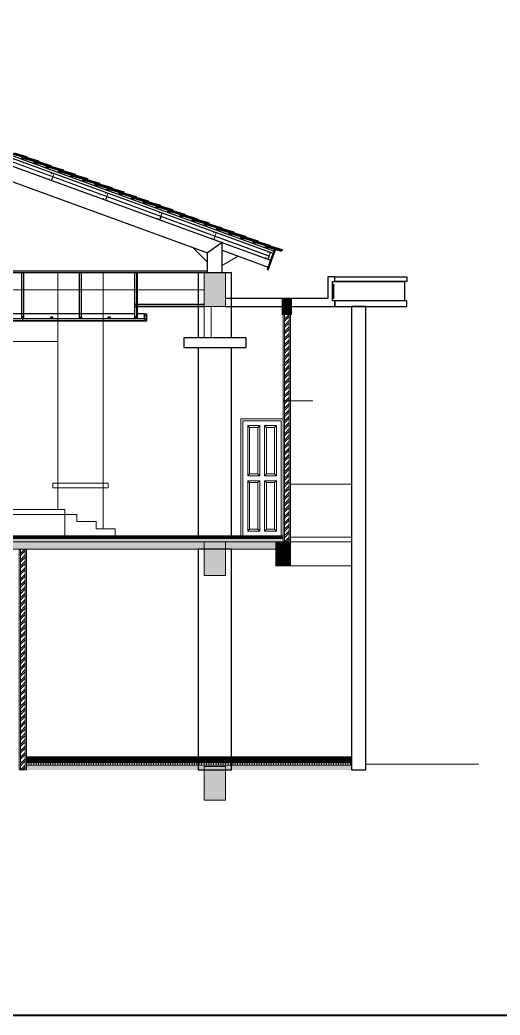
# Model space of a CAD drawing. Header units: inches. Extents: x 249 to 1192, y -18 to 440.
# Drawn here: x 718.8 to 728.81, y 226.49 to 247.2 of the extents above; entities that cross this region are included whole.
import ezdxf
from ezdxf.enums import TextEntityAlignment as Align

# ---------------------------------------------------------------- set-up
doc = ezdxf.new("R2010")
doc.units = ezdxf.units.IN
doc.header["$MEASUREMENT"] = 0
for name, color, linetype, lineweight in [('ARSIR BETON', 8, 'Continuous', 0), ('ARSIR KERAMIK', 66, 'Continuous', 25), ('ARSIR WARNA', 66, 'Continuous', 0), ('BALOK', 3, 'Continuous', 20), ('BESI', 201, 'Continuous', 0), ('DINDING', 6, 'Continuous', 0), ('DINDING2', 137, 'Continuous', 20), ('GRS KOP', 1, 'Continuous', 40), ('KOP', 7, 'Continuous', 20), ('KUSEN', 16, 'Continuous', 15), ('lan', 7, 'Continuous', 15), ('LANTAI', 135, 'Continuous', 9)]:
    doc.layers.add(name, color=color, linetype=linetype, lineweight=lineweight)
for name, color, linetype in [('ARSIR DINDING', 64, 'Continuous'), ('ATAP', 123, 'Continuous'), ('KOLOM', 5, 'Continuous'), ('PLAFOND', 42, 'Continuous')]:
    doc.layers.add(name, color=color, linetype=linetype)
doc.styles.get("Standard").update_dxf_attribs({"font": 'arial.ttf'})
doc.linetypes.add('BATTING', pattern='A,0.0001,-0.1,[134,ltypeshp.shx,S=0.1,R=0,X=-0.1,Y=0],-0.2,[134,ltypeshp.shx,S=0.1,R=180,X=0.1,Y=0],-0.1', length=0.4001)
pattern_1 = [(45, (689.2115947, 236.187168), (-0.0044194174, 0.0044194174), []), (135, (689.2115947, 236.187168), (-0.0044194174, -0.0044194174), [])]

# ---------------------------------------------------------------- blocks, each defined once
blk = doc.blocks.new('B1')
at = {"layer": 'ARSIR BETON'}
blk.add_hatch(color=256, dxfattribs=at).paths.add_polyline_path([(364.645, 149.933), (364.195, 149.933), (364.195, 149.233), (364.645, 149.233)])
at = {"layer": 'BALOK'}
blk.add_lwpolyline([(364.195, 149.933), (364.645, 149.933), (364.645, 149.233), (364.195, 149.233)], close=True, dxfattribs=at)
blk = doc.blocks.new('KOP-ARS')
at = {"layer": 'GRS KOP'}
blk.add_line((1, 1), (83, 1), dxfattribs=at)
at = {"layer": 'KOP'}
for tag, height, p in [('SUKMA', 0.2, (78, 9.9)), ('1:100', 0.25, (81.3, 5.5)), ('1:100', 0.25, (81.3, 4.9)), ('1:100', 0.25, (81.3, 4.3)), ('AR-01', 0.35, (78.15, 2.7)), ('10', 0.35, (81.3, 2.7)), ('2012', 0.35, (81.3, 1.7))]:
    blk.add_attdef(tag, text='', height=height, dxfattribs=at).set_placement(p, align=Align.MIDDLE)
for p in [(73.7, 5.325), (73.7, 4.725), (73.7, 4.125)]:
    blk.add_attdef('-', p, '', height=0.35, dxfattribs=at)

msp = doc.modelspace()

# ---------------------------------------------------------------- hatches: boundary and pattern name
at = {"layer": 'ARSIR BETON'}
h = msp.add_hatch(dxfattribs=at)
h.set_pattern_fill('ANSI37', color=256, scale=0.033333, style=0)
h.set_pattern_definition([(45, (700.978603, 241.307168), (-0.00294627825, 0.00294627825), []), (135, (700.978603, 241.307168), (-0.00294627825, -0.00294627825), [])])
h.paths.add_polyline_path([(724.4616, 241.4072), (724.4616, 241.0738), (724.2616, 241.0738), (724.2616, 241.4072)])
h = msp.add_hatch(dxfattribs=at)
h.set_pattern_fill('ANSI37', color=256, scale=0.05, style=0)
h.set_pattern_definition(pattern_1)
h.paths.add_polyline_path([(724.4361, 236.1872), (689.3116, 236.1872), (689.3116, 236.3372), (724.4361, 236.3372)])
h = msp.add_hatch(dxfattribs=at)
h.set_pattern_fill('ANSI37', color=256, scale=0.05, style=0)
h.set_pattern_definition(pattern_1)
h.paths.add_polyline_path([(724.4361, 236.3372), (724.4361, 235.8372), (724.1361, 235.8372), (724.1361, 236.3372)])
h = msp.add_hatch(dxfattribs=at)
h.set_pattern_fill('ANSI37', color=256, scale=0.05, style=0)
h.set_pattern_definition(pattern_1)
h.paths.add_polyline_path([(724.4361, 236.3372), (724.4361, 235.8372), (724.1361, 235.8372), (724.1361, 236.3372)])
h = msp.add_hatch(dxfattribs=at)
h.set_pattern_fill('ANSI37', color=256, scale=0.05, style=0)
h.set_pattern_definition([(45, (718.9365947, 231.742168), (-0.0044194174, 0.0044194174), []), (135, (718.9365947, 231.742168), (-0.0044194174, -0.0044194174), [])])
h.paths.add_polyline_path([(722.5116, 231.7422), (722.5116, 231.8222), (718.9366, 231.8222), (718.9366, 231.7422)])
h.paths.add_polyline_path([(722.5116, 231.8222), (722.5116, 231.7422), (723.2116, 231.7422), (723.2116, 231.8222)])
h.paths.add_polyline_path([(725.7111, 231.7422), (725.7111, 231.8222), (723.2116, 231.8222), (723.2116, 231.7422)])
h = msp.add_hatch(dxfattribs=at)
h.set_pattern_fill('_USER', color=256, scale=0.05, angle=90, style=0, pattern_type=0)
h.set_pattern_definition([(90, (718.936595, 231.69217), (-0.05, 3e-18), [])])
h.paths.add_polyline_path([(722.5116, 231.6922), (722.5116, 231.7422), (718.9366, 231.7422), (718.9366, 231.6922)])
h.paths.add_polyline_path([(722.5116, 231.7422), (722.5116, 231.6922), (723.2116, 231.6922), (723.2116, 231.7422)])
h.paths.add_polyline_path([(725.7111, 231.6922), (725.7111, 231.7422), (723.2116, 231.7422), (723.2116, 231.6922)])
at = {"layer": 'ARSIR DINDING'}
h = msp.add_hatch(dxfattribs=at)
h.set_pattern_fill('ANSI32', color=256, scale=0.25, style=0)
h.set_pattern_definition([(45, (724.31108, 236.33717), (-0.0662913, 0.0662913), []), (45, (724.35528, 236.33717), (-0.0662913, 0.0662913), [])])
h.paths.add_polyline_path([(724.3111, 236.3372), (724.4111, 236.3372), (724.4111, 241.0738), (724.3111, 241.0738)])
h = msp.add_hatch(dxfattribs=at)
h.set_pattern_fill('ANSI32', color=256, scale=0.25, style=0)
h.set_pattern_definition([(45, (718.81159, 231.59217), (-0.0662913, 0.0662913), []), (45, (718.85579, 231.59217), (-0.0662913, 0.0662913), [])])
h.paths.add_polyline_path([(718.8116, 236.1872), (718.9116, 236.1872), (718.9116, 231.5922), (718.8116, 231.5922)])
at = {"layer": 'ARSIR WARNA'}
h = msp.add_hatch(dxfattribs=at)
h.set_pattern_fill('AR-SAND', color=256, scale=0.025, style=0)
h.set_pattern_definition([(37.5, (694.961595, 236.33717), (-0.001574834, 0.048170594), [0, -0.038, 0, -0.0425, 0, -0.040625]), (7.5, (694.961595, 236.33717), (0.04424442, 0.07055365), [0, -0.0205, 0, -0.03425, 0, -0.013125]), (327.5, (694.930845, 236.33717), (0.077853547, 0.000141476), [0, -0.0125, 0, -0.045, 0, -0.05875]), (317.5, (694.930845, 236.33717), (0.07515317, 0.02194189), [0, -0.00625, 0, -0.0295, 0, -0.03375])])
h.paths.add_polyline_path([(697.7866, 236.3872), (694.9616, 236.3872), (694.9616, 236.3372), (697.7866, 236.3372)])
h.paths.add_polyline_path([(698.5121, 236.4122), (697.9366, 236.4122), (697.9366, 236.3372), (698.5121, 236.3372)])
h.paths.add_polyline_path([(699.2121, 236.4122), (698.5121, 236.4122), (698.5121, 236.3372), (699.2121, 236.3372)])
h.paths.add_polyline_path([(706.5121, 236.4122), (699.2121, 236.4122), (699.2121, 236.3372), (706.5121, 236.3372)])
h.paths.add_polyline_path([(707.2121, 236.4122), (706.5121, 236.4122), (706.5121, 236.3372), (707.2121, 236.3372)])
h.paths.add_polyline_path([(714.5121, 236.4122), (707.2121, 236.4122), (707.2121, 236.3372), (714.5121, 236.3372)])
h.paths.add_polyline_path([(715.2121, 236.4122), (714.5121, 236.4122), (714.5121, 236.3372), (715.2121, 236.3372)])
h.paths.add_polyline_path([(718.7866, 236.4122), (715.2121, 236.4122), (715.2121, 236.3372), (718.7866, 236.3372)])
h.paths.add_polyline_path([(718.9366, 236.4122), (718.7866, 236.4122), (718.7866, 236.3372), (718.9366, 236.3372)])
h.paths.add_polyline_path([(722.5121, 236.4122), (718.9366, 236.4122), (718.9366, 236.3372), (722.5121, 236.3372)])
h.paths.add_polyline_path([(723.2116, 236.4122), (722.5121, 236.4122), (722.5121, 236.3372), (723.2116, 236.3372)])
h.paths.add_polyline_path([(724.2861, 236.4122), (723.2116, 236.4122), (723.2116, 236.3372), (724.2861, 236.3372)])
h = msp.add_hatch(dxfattribs=at)
h.set_pattern_fill('AR-SAND', color=256, scale=0.025, style=0)
h.set_pattern_definition([(37.5, (690.312107, 231.59217), (-0.001574834, 0.048170594), [0, -0.038, 0, -0.0425, 0, -0.040625]), (7.5, (690.31211, 231.59217), (0.04424442, 0.07055365), [0, -0.0205, 0, -0.03425, 0, -0.013125]), (327.5, (690.281357, 231.59217), (0.077853547, 0.000141476), [0, -0.0125, 0, -0.045, 0, -0.05875]), (317.5, (690.28136, 231.59217), (0.07515317, 0.02194189), [0, -0.00625, 0, -0.0295, 0, -0.03375])])
h.paths.add_polyline_path([(716.8366, 231.8922), (698.9366, 231.8922), (698.9366, 231.7922), (716.8366, 231.7922)])
h.paths.add_polyline_path([(725.7111, 231.6922), (718.9366, 231.6922), (718.9366, 231.5922), (725.7111, 231.5922)])
h.paths.add_polyline_path([(698.7866, 231.8422), (690.3121, 231.8422), (690.3121, 231.7422), (698.7866, 231.7422)])

# ---------------------------------------------------------------- linework, layer by layer
at = {"layer": 'ARSIR BETON'}
msp.add_lwpolyline([(718.9366, 231.6922), (725.7111, 231.6922)], dxfattribs=at)
at = {"layer": 'ARSIR KERAMIK', "linetype": 'BATTING', "ltscale": 0.05}
msp.add_lwpolyline([(697.9366, 236.4322), (724.2861, 236.4322)], dxfattribs=at)
at = {"layer": 'ARSIR KERAMIK', "linetype": 'BATTING', "ltscale": 0.035}
msp.add_lwpolyline([(718.9366, 231.8372), (725.7111, 231.8372)], dxfattribs=at)
at = {"layer": 'ATAP'}
for p, q in [((718.9296, 244.3379), (718.5943, 244.4383)), ((719.1833, 244.2456), (718.848, 244.346)), ((719.4369, 244.1533), (719.1016, 244.2537)), ((719.6905, 244.061), (719.3552, 244.1613)), ((719.9441, 243.9687), (719.6088, 244.069)), ((720.1977, 243.8764), (719.8624, 243.9767)), ((720.4513, 243.7841), (720.116, 243.8844)), ((720.705, 243.6918), (720.3697, 243.7921)), ((720.9586, 243.5994), (720.6233, 243.6998)), ((721.2122, 243.5071), (720.8769, 243.6075)), ((721.4662, 243.4155), (721.1309, 243.5158)), ((721.7197, 243.3229), (721.3844, 243.4233)), ((721.9735, 243.2313), (721.6382, 243.3317)), ((722.2272, 243.1395), (721.8919, 243.2398)), ((722.4807, 243.0469), (722.1454, 243.1472)), ((722.7343, 242.9542), (722.3989, 243.0546)), ((722.9878, 242.8616), (722.6525, 242.962)), ((723.2413, 242.769), (722.906, 242.8693)), ((723.4948, 242.6763), (723.1595, 242.7767)), ((723.7486, 242.5847), (723.4133, 242.685)), ((724.0021, 242.492), (723.6668, 242.5924)), ((724.2556, 242.3994), (723.9203, 242.4998))]:
    msp.add_line(p, q, dxfattribs=at)
for points in [[(724.0918, 242.3893), (710.8613, 247.2048)], [(724.0744, 242.3414), (710.8613, 247.1506)], [(710.8613, 246.9908), (724.0231, 242.2004)], [(710.8613, 246.6716), (722.7113, 242.3586)], [(718.6786, 244.4391), (718.9368, 244.3619), (718.9253, 244.3235), (718.5996, 244.421), (718.5967, 244.4115), (718.5872, 244.4143), (718.5943, 244.4383)], [(718.8401, 244.3008), (718.8551, 244.3273), (718.8833, 244.317), (718.8777, 244.2871)], [(718.9323, 244.3468), (719.1904, 244.2696), (719.179, 244.2312), (718.8532, 244.3287), (718.8504, 244.3191), (718.8408, 244.322), (718.848, 244.346)], [(719.1859, 244.2545), (719.444, 244.1772), (719.4326, 244.1389), (719.1068, 244.2364), (719.104, 244.2268), (719.0944, 244.2297), (719.1016, 244.2537)], [(719.0937, 244.2085), (719.1087, 244.235), (719.1369, 244.2247), (719.1313, 244.1948)], [(719.3473, 244.1162), (719.3623, 244.1427), (719.3905, 244.1324), (719.3849, 244.1025)], [(719.4395, 244.1622), (719.6977, 244.0849), (719.6862, 244.0466), (719.3605, 244.1441), (719.3576, 244.1345), (719.348, 244.1374), (719.3552, 244.1613)], [(719.601, 244.0239), (719.6159, 244.0504), (719.6441, 244.0401), (719.6385, 244.0102)], [(719.6931, 244.0699), (719.9513, 243.9926), (719.9398, 243.9543), (719.6141, 244.0518), (719.6112, 244.0422), (719.6016, 244.0451), (719.6088, 244.069)], [(719.8546, 243.9316), (719.8696, 243.9581), (719.8977, 243.9478), (719.8921, 243.9179)], [(719.9467, 243.9776), (720.2049, 243.9003), (720.1934, 243.862), (719.8677, 243.9595), (719.8648, 243.9499), (719.8553, 243.9528), (719.8624, 243.9767)], [(720.1082, 243.8393), (720.1232, 243.8657), (720.1514, 243.8555), (720.1458, 243.8256)], [(720.2003, 243.8853), (720.4585, 243.808), (720.447, 243.7697), (720.1213, 243.8672), (720.1185, 243.8576), (720.1089, 243.8605), (720.116, 243.8844)], [(720.3618, 243.747), (720.3768, 243.7734), (720.405, 243.7631), (720.3994, 243.7332)], [(720.454, 243.793), (720.7121, 243.7157), (720.7007, 243.6774), (720.3749, 243.7749), (720.3721, 243.7653), (720.3625, 243.7682), (720.3697, 243.7921)], [(720.6154, 243.6547), (720.6304, 243.6811), (720.6586, 243.6708), (720.653, 243.6409)], [(720.7076, 243.7007), (720.9657, 243.6234), (720.9543, 243.5851), (720.6286, 243.6826), (720.6257, 243.673), (720.6161, 243.6758), (720.6233, 243.6998)], [(720.869, 243.5624), (720.884, 243.5888), (720.9122, 243.5785), (720.9066, 243.5486)], [(720.9612, 243.6084), (721.2194, 243.5311), (721.2079, 243.4928), (720.8822, 243.5903), (720.8793, 243.5807), (720.8697, 243.5835), (720.8769, 243.6075)], [(721.123, 243.4707), (721.138, 243.4971), (721.1662, 243.4869), (721.1606, 243.457)], [(721.2149, 243.5158), (721.4731, 243.4385), (721.4616, 243.4002), (721.1359, 243.4977), (721.133, 243.4881), (721.1234, 243.491), (721.1306, 243.5149)], [(721.4687, 243.4242), (721.7269, 243.3469), (721.7154, 243.3086), (721.3897, 243.4061), (721.3868, 243.3965), (721.3772, 243.3993), (721.3844, 243.4233)], [(721.3765, 243.3782), (721.3915, 243.4046), (721.4197, 243.3943), (721.4141, 243.3644)], [(721.6304, 243.2865), (721.6453, 243.313), (721.6735, 243.3027), (721.6679, 243.2728)], [(721.7225, 243.3325), (721.9807, 243.2553), (721.9692, 243.2169), (721.6435, 243.3144), (721.6406, 243.3049), (721.631, 243.3077), (721.6382, 243.3317)], [(721.8841, 243.1947), (721.8991, 243.2212), (721.9273, 243.2109), (721.9217, 243.181)], [(721.9763, 243.2407), (722.2344, 243.1634), (722.2229, 243.1251), (721.8972, 243.2226), (721.8944, 243.213), (721.8848, 243.2159), (721.8919, 243.2398)], [(722.1376, 243.1021), (722.1526, 243.1285), (722.1808, 243.1182), (722.1752, 243.0884)], [(722.2298, 243.1481), (722.4879, 243.0708), (722.4764, 243.0325), (722.1507, 243.13), (722.1479, 243.1204), (722.1383, 243.1233), (722.1454, 243.1472)], [(722.3911, 243.0095), (722.4061, 243.0359), (722.4343, 243.0256), (722.4287, 242.9957)], [(722.4833, 243.0554), (722.7414, 242.9782), (722.73, 242.9399), (722.4042, 243.0373), (722.4014, 243.0278), (722.3918, 243.0306), (722.3989, 243.0546)], [(722.6446, 242.9168), (722.6596, 242.9433), (722.6878, 242.933), (722.6822, 242.9031)], [(722.7368, 242.9628), (722.9949, 242.8856), (722.9835, 242.8472), (722.6577, 242.9447), (722.6549, 242.9351), (722.6453, 242.938), (722.6525, 242.962)], [(722.8981, 242.8242), (722.9131, 242.8507), (722.9413, 242.8404), (722.9357, 242.8105)], [(722.9903, 242.8702), (723.2484, 242.7929), (723.237, 242.7546), (722.9112, 242.8521), (722.9084, 242.8425), (722.8988, 242.8454), (722.906, 242.8693)], [(723.1516, 242.7316), (723.1666, 242.758), (723.1948, 242.7477), (723.1892, 242.7178)], [(723.2438, 242.7776), (723.5019, 242.7003), (723.4905, 242.662), (723.1647, 242.7595), (723.1619, 242.7499), (723.1523, 242.7528), (723.1595, 242.7767)], [(723.4976, 242.6859), (723.7558, 242.6086), (723.7443, 242.5703), (723.4186, 242.6678), (723.4157, 242.6582), (723.4061, 242.6611), (723.4133, 242.685)], [(723.4119, 242.6388), (723.4269, 242.6653), (723.4551, 242.655), (723.4495, 242.6251)], [(723.7511, 242.5933), (724.0093, 242.516), (723.9978, 242.4777), (723.6721, 242.5752), (723.6692, 242.5656), (723.6596, 242.5685), (723.6668, 242.5924)], [(723.0113, 242.5686), (722.7113, 242.3586)], [(723.0113, 241.9372), (723.0113, 242.5686)], [(723.0113, 242.409), (723.9718, 242.0594)], [(723.659, 242.5473), (723.6739, 242.5737), (723.7021, 242.5634), (723.6965, 242.5335)], [(723.9125, 242.4546), (723.9274, 242.4811), (723.9556, 242.4708), (723.95, 242.4409)], [(724.0046, 242.5006), (724.2628, 242.4234), (724.2513, 242.3851), (723.9256, 242.4825), (723.9227, 242.473), (723.9131, 242.4758), (723.9203, 242.4998)], [(724.1061, 242.4285), (724.0035, 242.1466), (723.9508, 242.0062), (723.971, 241.9988), (724.1249, 242.4217)], [(722.7113, 241.9372), (722.7113, 242.3586)], [(722.7113, 241.9772), (697.9371, 241.9772)], [(722.9869, 241.9372), (689.6369, 241.9372)], [(723.0869, 241.2372), (725.3647, 241.2372), (725.3647, 241.3572), (725.3147, 241.3572), (725.3147, 241.7572), (725.3647, 241.7572), (725.3647, 241.8572), (725.2147, 241.8572), (725.2147, 241.4072), (723.0869, 241.4072)], [(725.3147, 241.4072), (725.3147, 241.7072), (725.3347, 241.7072), (725.3347, 241.4072), (725.3147, 241.4072)]]:
    msp.add_lwpolyline(points, dxfattribs=at)
for points in [[(725.3647, 241.8572), (726.8642, 241.8572), (726.8642, 241.7572), (725.3647, 241.7572)], [(726.8142, 241.3572), (725.3147, 241.3572), (725.3147, 241.7572), (726.8142, 241.7572)], [(726.8642, 241.3572), (725.3647, 241.3572), (725.3647, 241.2372), (726.8642, 241.2372)]]:
    msp.add_lwpolyline(points, close=True, dxfattribs=at)
at = {"layer": 'BALOK'}
for points in [[(724.4616, 241.4072), (724.4616, 241.0738), (724.2616, 241.0738), (724.2616, 241.4072)], [(724.4361, 236.1872), (689.3116, 236.1872), (689.3116, 236.3372), (724.4361, 236.3372)], [(724.4361, 236.3372), (724.4361, 235.8372), (724.1361, 235.8372), (724.1361, 236.3372)], [(724.4361, 236.3372), (724.4361, 235.8372), (724.1361, 235.8372), (724.1361, 236.3372)]]:
    msp.add_lwpolyline(points, close=True, dxfattribs=at)
at = {"layer": 'BESI'}
for p, q in [((710.8613, 247.0936), (723.9917, 242.2959)), ((710.8613, 247.0851), (723.9889, 242.2884))]:
    msp.add_line(p, q, dxfattribs=at)
for points in [[(719.4538, 244.0018), (719.4607, 244.0206), (719.5076, 244.0034), (719.4562, 243.8625), (719.4092, 243.8797), (719.4161, 243.8985), (719.4182, 243.8977), (719.4121, 243.881), (719.4548, 243.8655), (719.5047, 244.002), (719.462, 244.0176), (719.456, 244.001)], [(720.5814, 243.5913), (720.5883, 243.6101), (720.6353, 243.593), (720.5838, 243.4521), (720.5368, 243.4692), (720.5437, 243.488), (720.5458, 243.4872), (720.5398, 243.4706), (720.5824, 243.455), (720.6323, 243.5916), (720.5897, 243.6072), (720.5836, 243.5906)], [(721.7091, 243.181), (721.716, 243.1998), (721.7629, 243.1826), (721.7114, 243.0417), (721.6645, 243.0589), (721.6713, 243.0777), (721.6735, 243.0769), (721.6674, 243.0603), (721.7101, 243.0447), (721.76, 243.1813), (721.7173, 243.1968), (721.7113, 243.1802)], [(722.8367, 242.7706), (722.8436, 242.7894), (722.8905, 242.7722), (722.8391, 242.6313), (722.7921, 242.6485), (722.799, 242.6673), (722.8011, 242.6665), (722.7951, 242.6498), (722.8377, 242.6343), (722.8876, 242.7708), (722.845, 242.7864), (722.8389, 242.7698)], [(723.9644, 242.3602), (723.9712, 242.379), (724.0182, 242.3618), (723.9667, 242.221), (723.9198, 242.2381), (723.9266, 242.2569), (723.9288, 242.2561), (723.9227, 242.2395), (723.9654, 242.2239), (724.0153, 242.3605), (723.9726, 242.3761), (723.9665, 242.3594)]]:
    msp.add_lwpolyline(points, close=True, dxfattribs=at)
for points in [[(719.4767, 243.9189), (719.4796, 243.9178, -0.4142136), (719.4814, 243.914), (719.4649, 243.8689, 0.4142136), (719.4667, 243.8651), (719.5118, 243.8486, -0.4142136), (719.5135, 243.8447), (719.5125, 243.8419), (719.4562, 243.8625)], [(720.6044, 243.5084), (720.6072, 243.5074, -0.4142136), (720.609, 243.5036), (720.5925, 243.4585, 0.4142136), (720.5943, 243.4546), (720.6394, 243.4382, -0.4142136), (720.6412, 243.4343), (720.6401, 243.4315), (720.5838, 243.4521)], [(721.732, 243.0981), (721.7348, 243.0971, -0.4142136), (721.7366, 243.0932), (721.7202, 243.0481, 0.4142136), (721.722, 243.0443), (721.767, 243.0278, -0.4142136), (721.7688, 243.024), (721.7678, 243.0211), (721.7114, 243.0417)], [(722.8597, 242.6877), (722.8625, 242.6866, -0.4142136), (722.8643, 242.6828), (722.8478, 242.6377, 0.4142136), (722.8496, 242.6339), (722.8947, 242.6174, -0.4142136), (722.8965, 242.6135), (722.8954, 242.6107), (722.8391, 242.6313)], [(723.9873, 242.2773), (723.9901, 242.2763, -0.4142136), (723.9919, 242.2724), (723.9755, 242.2273, 0.4142136), (723.9772, 242.2235), (724.0223, 242.207, -0.4142136), (724.0241, 242.2032), (724.0231, 242.2004), (723.9667, 242.221)]]:
    msp.add_lwpolyline(points, format="xyb", close=True, dxfattribs=at)
at = {"layer": 'DINDING'}
for points in [[(698.6369, 241.5872), (722.6369, 241.5872)], [(724.2861, 236.4622), (724.2861, 239.2722), (724.9064, 239.2722)], [(725.7111, 237.5372), (724.4361, 237.5372)], [(724.4361, 236.4372), (725.7111, 236.4372)], [(724.4361, 236.4372), (725.7111, 236.4372), (725.7111, 236.3372), (724.4361, 236.3372), (724.4361, 236.4372)]]:
    msp.add_lwpolyline(points, dxfattribs=at)
for points in [[(724.2861, 236.3372), (724.4361, 236.3372), (724.4361, 241.0738), (724.2861, 241.0738)], [(724.4361, 235.8372), (725.7111, 235.8372), (725.7111, 236.4372), (724.4361, 236.4372)], [(718.9366, 231.5922), (718.7866, 231.5922), (718.7866, 236.1872), (718.9366, 236.1872)]]:
    msp.add_lwpolyline(points, close=True, dxfattribs=at)
at = {"layer": 'DINDING2'}
for points in [[(719.5868, 237.0122), (719.5868, 241.9372), (720.5368, 241.9372), (720.5368, 236.6122)], [(702.1369, 240.5122), (719.5868, 240.5122)]]:
    msp.add_lwpolyline(points, dxfattribs=at)
for points in [[(724.3111, 236.3372), (724.4111, 236.3372), (724.4111, 241.0738), (724.3111, 241.0738)], [(720.6368, 237.4622), (719.4868, 237.4622), (719.4868, 237.5622), (720.6368, 237.5622)], [(718.8116, 236.1872), (718.9116, 236.1872), (718.9116, 231.5922), (718.8116, 231.5922)]]:
    msp.add_lwpolyline(points, close=True, dxfattribs=at)
at = {"layer": 'KOLOM'}
for points in [[(723.2116, 240.5872), (723.2116, 241.9372), (722.5121, 241.9372), (722.5121, 240.5872)], [(722.2124, 240.5872), (722.2124, 240.3872), (723.5113, 240.3872), (723.5113, 240.5872), (722.2124, 240.5872)], [(722.5121, 240.3872), (722.5121, 236.4622), (723.2116, 236.4622), (723.2116, 240.3872)]]:
    msp.add_lwpolyline(points, dxfattribs=at)
for points in [[(725.7111, 231.5922), (726.0111, 231.5922), (726.0111, 241.2372), (725.7111, 241.2372)], [(722.5116, 231.5922), (723.2116, 231.5922), (723.2116, 236.1872), (722.5116, 236.1872)]]:
    msp.add_lwpolyline(points, close=True, dxfattribs=at)
at = {"layer": 'KUSEN'}
for points in [[(722.6369, 241.5872), (722.6369, 240.5872), (722.7869, 240.5872), (722.7869, 241.2372)], [(723.5461, 238.7622), (723.5861, 238.7222), (723.7561, 238.7222), (723.7961, 238.7622), (723.7961, 237.7122), (723.7561, 237.7522), (723.5861, 237.7522), (723.5461, 237.7122), (723.5461, 238.7622), (723.7961, 238.7622), (723.7961, 237.7122), (723.5461, 237.7122)], [(724.1461, 238.7622), (724.1061, 238.7222), (723.9361, 238.7222), (723.8961, 238.7622), (723.8961, 237.7122), (723.9361, 237.7522), (724.1061, 237.7522), (724.1461, 237.7122), (724.1461, 238.7622), (723.8961, 238.7622), (723.8961, 237.7122), (724.1461, 237.7122)], [(723.5461, 236.5622), (723.5861, 236.6022), (723.7561, 236.6022), (723.7961, 236.5622), (723.7961, 237.6122), (723.7561, 237.5722), (723.5861, 237.5722), (723.5461, 237.6122), (723.5461, 236.5622), (723.7961, 236.5622), (723.7961, 237.6122), (723.5461, 237.6122)], [(724.1461, 236.5622), (724.1061, 236.6022), (723.9361, 236.6022), (723.8961, 236.5622), (723.8961, 237.6122), (723.9361, 237.5722), (724.1061, 237.5722), (724.1461, 237.6122), (724.1461, 236.5622), (723.8961, 236.5622), (723.8961, 237.6122), (724.1461, 237.6122)]]:
    msp.add_lwpolyline(points, dxfattribs=at)
for points in [[(723.4061, 238.9022), (724.2861, 238.9022), (724.2861, 236.4622), (723.4061, 236.4622)], [(724.2461, 236.4622), (723.4461, 236.4622), (723.4461, 238.8622), (724.2461, 238.8622)], [(723.5461, 237.7122), (723.7961, 237.7122), (723.7961, 238.7622), (723.5461, 238.7622)], [(723.5861, 237.7522), (723.7561, 237.7522), (723.7561, 238.7222), (723.5861, 238.7222)], [(724.1061, 237.7522), (723.9361, 237.7522), (723.9361, 238.7222), (724.1061, 238.7222)], [(723.5461, 237.6122), (723.7961, 237.6122), (723.7961, 236.5622), (723.5461, 236.5622)], [(723.5861, 237.5722), (723.7561, 237.5722), (723.7561, 236.6022), (723.5861, 236.6022)], [(724.1061, 237.5722), (723.9361, 237.5722), (723.9361, 236.6022), (724.1061, 236.6022)]]:
    msp.add_lwpolyline(points, close=True, dxfattribs=at)
at = {"layer": 'lan'}
for points in [[(722.7113, 242.1586), (722.3969, 242.473)], [(723.0037, 242.0851), (723.3508, 242.2854)]]:
    msp.add_lwpolyline(points, dxfattribs=at)
at = {"layer": 'LANTAI'}
for points in [[(711.7363, 236.4622), (719.7363, 236.4622), (719.7363, 237.0122), (711.7363, 237.0122)], [(711.7363, 236.9122), (719.7363, 236.9122), (719.7363, 237.0122), (711.7363, 237.0122)]]:
    msp.add_lwpolyline(points, close=True, dxfattribs=at)
for points in [[(720.7863, 236.4622), (720.7863, 236.6122), (720.3863, 236.6122), (720.3863, 236.7622), (719.9863, 236.7622), (719.9863, 236.9122), (719.7363, 236.9122)], [(697.9366, 236.4622), (724.2861, 236.4622)], [(697.9366, 236.4522), (724.2861, 236.4522)], [(697.9366, 236.4122), (724.2861, 236.4122)], [(718.9366, 231.8622), (725.7111, 231.8622)], [(718.9366, 231.8522), (725.7111, 231.8522)], [(718.9366, 231.8222), (725.7111, 231.8222)], [(718.9366, 231.7422), (725.7111, 231.7422)], [(726.0111, 231.7122), (728.3542, 231.7122)]]:
    msp.add_lwpolyline(points, dxfattribs=at)
at = {"layer": 'PLAFOND'}
for points in [[(718.8416, 240.9872), (718.8416, 241.9372)], [(718.8816, 240.9872), (718.8816, 241.9372)], [(720.0416, 240.9872), (720.0416, 241.9372)], [(720.0816, 240.9872), (720.0816, 241.9372)], [(721.1974, 240.9872), (721.1974, 241.9372)], [(721.2374, 240.9872), (721.2374, 241.9372)], [(721.2474, 240.9872), (721.2474, 241.9372)], [(721.1974, 241.2872), (722.6369, 241.2872)], [(721.1974, 241.2472), (722.6369, 241.2472)], [(721.1974, 241.2372), (722.6369, 241.2372)], [(716.2758, 240.9472), (721.4474, 240.9472)], [(716.2758, 240.9372), (721.4474, 240.9372)], [(716.3258, 240.9872), (721.4474, 240.9872)], [(721.1974, 241.0872), (716.5258, 241.0872)], [(718.8616, 240.9372), (718.8616, 240.9872)], [(721.3974, 241.0872), (721.2474, 241.0872)], [(721.3974, 240.9872), (721.3974, 241.0872)], [(721.3974, 241.0872), (721.4474, 241.0872)], [(721.4374, 240.9372), (721.4374, 241.0872)], [(721.4474, 240.9372), (721.4474, 241.0872)]]:
    msp.add_lwpolyline(points, dxfattribs=at)
for points in [[(718.8416, 240.9872), (718.8816, 240.9872), (718.8816, 241.0272), (718.8416, 241.0272)], [(719.4816, 240.9872), (719.4416, 240.9872), (719.4416, 241.0272), (719.4816, 241.0272)], [(720.0816, 240.9872), (720.0416, 240.9872), (720.0416, 241.0272), (720.0816, 241.0272)], [(720.6816, 240.9872), (720.6416, 240.9872), (720.6416, 241.0272), (720.6816, 241.0272)], [(721.1974, 240.9872), (721.2374, 240.9872), (721.2374, 241.0272), (721.1974, 241.0272)], [(721.4374, 241.0472), (721.3974, 241.0472), (721.3974, 241.0872), (721.4374, 241.0872)], [(721.4374, 240.9472), (721.3974, 240.9472), (721.3974, 240.9872), (721.4374, 240.9872)]]:
    msp.add_lwpolyline(points, close=True, dxfattribs=at)

# ---------------------------------------------------------------- block references
for p in [(358.4416, 92.0039), (358.4414, 86.4039), (358.4414, 81.7289)]:
    msp.add_blockref('B1', p)
at = {"layer": 'KOP'}
msp.add_blockref('KOP-ARS', (669.2179, 225.4885), dxfattribs=at)

doc.saveas('drawing.dxf')
